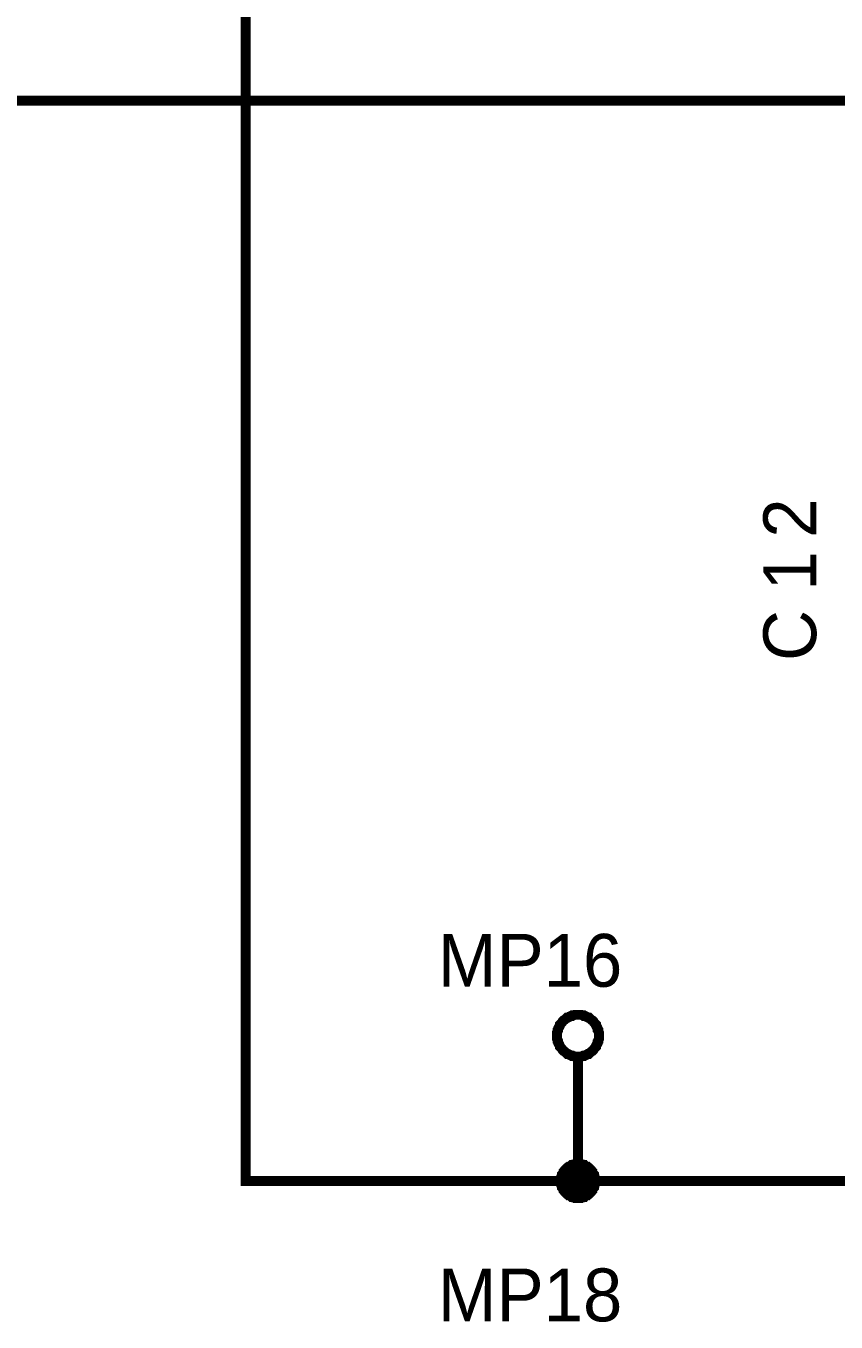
# Model space of a CAD drawing. Header units: millimetres. Extents: x 0 to 420, y 0 to 297.
# Drawn here: x 255.87 to 280.25, y 173.25 to 212.25 of the extents above; entities that cross this region are included whole.
import ezdxf

# ---------------------------------------------------------------- set-up
doc = ezdxf.new("R2010")
doc.units = ezdxf.units.MM
doc.layers.add('Sheet', color=255, linetype='Continuous')

msp = doc.modelspace()

# ---------------------------------------------------------------- linework, layer by layer
at = {"layer": 'Sheet'}
for points, const_width in [([(256.244, 244.989), (262.483, 244.989), (262.483, 177.495), (272.48, 177.495), (312.468, 177.495)], 0.3), ([(112.547, 204.999), (112.547, 210), (187.524, 210), (207.501, 210), (227.494, 210), (254.986, 210), (332.445, 210)], 0.3), ([(271.851, 181.866), (271.851, 181.899), (271.851, 181.932), (271.851, 181.965), (271.868, 181.999), (271.868, 182.032), (271.884, 182.048), (271.884, 182.081), (271.901, 182.115), (271.918, 182.131), (271.934, 182.164), (271.934, 182.197), (271.951, 182.214), (271.984, 182.247), (272, 182.264), (272.017, 182.297), (272.033, 182.313), (272.05, 182.33), (272.083, 182.346), (272.1, 182.363), (272.133, 182.396), (272.149, 182.413), (272.182, 182.413), (272.215, 182.429), (272.232, 182.446), (272.265, 182.462), (272.298, 182.462), (272.315, 182.479), (272.348, 182.479), (272.381, 182.495), (272.414, 182.495), (272.447, 182.495), (272.48, 182.495)], 0.3), ([(272.48, 182.495), (272.447, 182.495), (272.414, 182.495), (272.381, 182.495), (272.348, 182.479), (272.315, 182.479), (272.298, 182.462), (272.265, 182.462), (272.232, 182.446), (272.215, 182.429), (272.182, 182.413), (272.149, 182.413), (272.133, 182.396), (272.1, 182.363), (272.083, 182.346), (272.05, 182.33), (272.033, 182.313), (272.017, 182.297), (272, 182.264), (271.984, 182.247), (271.951, 182.214), (271.934, 182.197), (271.934, 182.164), (271.918, 182.131), (271.901, 182.115), (271.884, 182.081), (271.884, 182.048), (271.868, 182.032), (271.868, 181.999), (271.851, 181.965), (271.851, 181.932), (271.851, 181.899), (271.851, 181.866)], 0.3), ([(272.48, 182.495), (272.48, 182.495)], 0.3), ([(272.48, 182.495), (272.513, 182.495), (272.547, 182.495), (272.58, 182.495), (272.613, 182.479), (272.646, 182.479), (272.662, 182.462), (272.695, 182.462), (272.729, 182.446), (272.745, 182.429), (272.778, 182.413), (272.811, 182.413), (272.828, 182.396), (272.861, 182.363), (272.878, 182.346), (272.911, 182.33), (272.927, 182.313), (272.944, 182.297), (272.96, 182.264), (272.977, 182.247), (273.01, 182.214), (273.026, 182.197), (273.026, 182.164), (273.043, 182.131), (273.06, 182.115), (273.076, 182.081), (273.076, 182.048), (273.093, 182.032), (273.093, 181.999), (273.109, 181.965), (273.109, 181.932), (273.109, 181.899), (273.109, 181.866)], 0.3), ([(273.109, 181.866), (273.109, 181.899), (273.109, 181.932), (273.109, 181.965), (273.093, 181.999), (273.093, 182.032), (273.076, 182.048), (273.076, 182.081), (273.06, 182.115), (273.043, 182.131), (273.026, 182.164), (273.026, 182.197), (273.01, 182.214), (272.977, 182.247), (272.96, 182.264), (272.944, 182.297), (272.927, 182.313), (272.911, 182.33), (272.878, 182.346), (272.861, 182.363), (272.828, 182.396), (272.811, 182.413), (272.778, 182.413), (272.745, 182.429), (272.729, 182.446), (272.695, 182.462), (272.662, 182.462), (272.646, 182.479), (272.613, 182.479), (272.58, 182.495), (272.547, 182.495), (272.513, 182.495), (272.48, 182.495)], 0.3), ([(272.48, 181.237), (272.447, 181.237), (272.414, 181.237), (272.381, 181.237), (272.348, 181.253), (272.315, 181.253), (272.298, 181.27), (272.265, 181.27), (272.232, 181.287), (272.215, 181.303), (272.182, 181.32), (272.149, 181.32), (272.133, 181.336), (272.1, 181.369), (272.083, 181.386), (272.05, 181.402), (272.033, 181.419), (272.017, 181.436), (272, 181.469), (271.984, 181.485), (271.951, 181.518), (271.934, 181.535), (271.934, 181.568), (271.918, 181.601), (271.901, 181.618), (271.884, 181.651), (271.884, 181.684), (271.868, 181.701), (271.868, 181.734), (271.851, 181.767), (271.851, 181.8), (271.851, 181.833), (271.851, 181.866)], 0.3), ([(271.851, 181.866), (271.851, 181.866)], 0.3), ([(271.851, 181.866), (271.851, 181.833), (271.851, 181.8), (271.851, 181.767), (271.868, 181.734), (271.868, 181.701), (271.884, 181.684), (271.884, 181.651), (271.901, 181.618), (271.918, 181.601), (271.934, 181.568), (271.934, 181.535), (271.951, 181.518), (271.984, 181.485), (272, 181.469), (272.017, 181.436), (272.033, 181.419), (272.05, 181.402), (272.083, 181.386), (272.1, 181.369), (272.133, 181.336), (272.149, 181.32), (272.182, 181.32), (272.215, 181.303), (272.232, 181.287), (272.265, 181.27), (272.298, 181.27), (272.315, 181.253), (272.348, 181.253), (272.381, 181.237), (272.414, 181.237), (272.447, 181.237), (272.48, 181.237)], 0.3), ([(273.109, 181.866), (273.109, 181.833), (273.109, 181.8), (273.109, 181.767), (273.093, 181.734), (273.093, 181.701), (273.076, 181.684), (273.076, 181.651), (273.06, 181.618), (273.043, 181.601), (273.026, 181.568), (273.026, 181.535), (273.01, 181.518), (272.977, 181.485), (272.96, 181.469), (272.944, 181.436), (272.927, 181.419), (272.911, 181.402), (272.878, 181.386), (272.861, 181.369), (272.828, 181.336), (272.811, 181.32), (272.778, 181.32), (272.745, 181.303), (272.729, 181.287), (272.695, 181.27), (272.662, 181.27), (272.646, 181.253), (272.613, 181.253), (272.58, 181.237), (272.547, 181.237), (272.513, 181.237), (272.48, 181.237)], 0.3), ([(272.48, 181.237), (272.513, 181.237), (272.547, 181.237), (272.58, 181.237), (272.613, 181.253), (272.646, 181.253), (272.662, 181.27), (272.695, 181.27), (272.729, 181.287), (272.745, 181.303), (272.778, 181.32), (272.811, 181.32), (272.828, 181.336), (272.861, 181.369), (272.878, 181.386), (272.911, 181.402), (272.927, 181.419), (272.944, 181.436), (272.96, 181.469), (272.977, 181.485), (273.01, 181.518), (273.026, 181.535), (273.026, 181.568), (273.043, 181.601), (273.06, 181.618), (273.076, 181.651), (273.076, 181.684), (273.093, 181.701), (273.093, 181.734), (273.109, 181.767), (273.109, 181.8), (273.109, 181.833), (273.109, 181.866)], 0.3), ([(273.109, 181.866), (273.109, 181.866), (273.109, 181.866), (273.109, 181.866), (273.109, 181.866), (273.109, 181.866), (273.109, 181.866), (273.109, 181.866), (273.109, 181.866), (273.109, 181.866), (273.109, 181.866), (273.109, 181.866), (273.109, 181.866), (273.109, 181.866), (273.109, 181.866), (273.109, 181.866), (273.109, 181.866), (273.109, 181.866), (273.109, 181.866), (273.109, 181.866), (273.109, 181.866), (273.109, 181.866), (273.109, 181.866), (273.109, 181.866), (273.109, 181.866), (273.109, 181.866), (273.109, 181.866), (273.109, 181.866), (273.109, 181.866), (273.109, 181.866), (273.109, 181.866), (273.109, 181.866), (273.109, 181.866)], 0.3), ([(273.109, 181.866), (273.109, 181.866)], 0.3), ([(272.48, 181.237), (272.48, 179.995)], 0.3), ([(272.48, 181.237), (272.48, 181.237)], 0.3), ([(272.48, 177.495), (272.48, 179.995)], 0.3), ([(271.967, 177.495), (271.967, 177.528), (271.967, 177.544), (271.967, 177.577), (271.984, 177.594), (271.984, 177.627), (271.984, 177.644), (272, 177.677), (272, 177.693), (272.017, 177.71), (272.033, 177.743), (272.05, 177.76), (272.05, 177.776), (272.067, 177.793), (272.083, 177.826), (272.1, 177.842), (272.116, 177.859), (272.133, 177.875), (272.149, 177.892), (272.182, 177.909), (272.199, 177.925), (272.215, 177.925), (272.232, 177.942), (272.265, 177.958), (272.282, 177.975), (272.298, 177.975), (272.331, 177.991), (272.348, 177.991), (272.381, 177.991), (272.398, 178.008), (272.431, 178.008), (272.447, 178.008), (272.48, 178.008)], 0.3), ([(271.967, 177.495), (271.967, 177.528), (271.967, 177.544), (271.967, 177.577), (271.984, 177.594), (271.984, 177.627), (271.984, 177.644), (272, 177.677), (272, 177.693), (272.017, 177.71), (272.033, 177.743), (272.05, 177.76), (272.05, 177.776), (272.067, 177.793), (272.083, 177.826), (272.1, 177.842), (272.116, 177.859), (272.133, 177.875), (272.149, 177.892), (272.182, 177.909), (272.199, 177.925), (272.215, 177.925), (272.232, 177.942), (272.265, 177.958), (272.282, 177.975), (272.298, 177.975), (272.331, 177.991), (272.348, 177.991), (272.381, 177.991), (272.398, 178.008), (272.431, 178.008), (272.447, 178.008), (272.48, 178.008)], 0.3), ([(271.967, 177.495), (271.967, 177.528), (271.967, 177.544), (271.967, 177.577), (271.984, 177.594), (271.984, 177.627), (271.984, 177.644), (272, 177.677), (272, 177.693), (272.017, 177.71), (272.033, 177.743), (272.05, 177.76), (272.05, 177.776), (272.067, 177.793), (272.083, 177.826), (272.1, 177.842), (272.116, 177.859), (272.133, 177.875), (272.149, 177.892), (272.182, 177.909), (272.199, 177.925), (272.215, 177.925), (272.232, 177.942), (272.265, 177.958), (272.282, 177.975), (272.298, 177.975), (272.331, 177.991), (272.348, 177.991), (272.381, 177.991), (272.398, 178.008), (272.431, 178.008), (272.447, 178.008), (272.48, 178.008)], 0.3), ([(271.967, 177.495), (271.967, 177.528), (271.967, 177.544), (271.967, 177.577), (271.984, 177.594), (271.984, 177.627), (271.984, 177.644), (272, 177.677), (272, 177.693), (272.017, 177.71), (272.033, 177.743), (272.05, 177.76), (272.05, 177.776), (272.067, 177.793), (272.083, 177.826), (272.1, 177.842), (272.116, 177.859), (272.133, 177.875), (272.149, 177.892), (272.182, 177.909), (272.199, 177.925), (272.215, 177.925), (272.232, 177.942), (272.265, 177.958), (272.282, 177.975), (272.298, 177.975), (272.331, 177.991), (272.348, 177.991), (272.381, 177.991), (272.398, 178.008), (272.431, 178.008), (272.447, 178.008), (272.48, 178.008)], 0.3), ([(271.967, 177.495), (271.967, 177.528), (271.967, 177.544), (271.967, 177.577), (271.984, 177.594), (271.984, 177.627), (271.984, 177.644), (272, 177.677), (272, 177.693), (272.017, 177.71), (272.033, 177.743), (272.05, 177.76), (272.05, 177.776), (272.067, 177.793), (272.083, 177.826), (272.1, 177.842), (272.116, 177.859), (272.133, 177.875), (272.149, 177.892), (272.182, 177.909), (272.199, 177.925), (272.215, 177.925), (272.232, 177.942), (272.265, 177.958), (272.282, 177.975), (272.298, 177.975), (272.331, 177.991), (272.348, 177.991), (272.381, 177.991), (272.398, 178.008), (272.431, 178.008), (272.447, 178.008), (272.48, 178.008)], 0.0991), ([(271.967, 177.495), (271.967, 177.528), (271.967, 177.544), (271.967, 177.577), (271.984, 177.594), (271.984, 177.627), (271.984, 177.644), (272, 177.677), (272, 177.693), (272.017, 177.71), (272.033, 177.743), (272.05, 177.76), (272.05, 177.776), (272.067, 177.793), (272.083, 177.826), (272.1, 177.842), (272.116, 177.859), (272.133, 177.875), (272.149, 177.892), (272.182, 177.909), (272.199, 177.925), (272.215, 177.925), (272.232, 177.942), (272.265, 177.958), (272.282, 177.975), (272.298, 177.975), (272.331, 177.991), (272.348, 177.991), (272.381, 177.991), (272.398, 178.008), (272.431, 178.008), (272.447, 178.008), (272.48, 178.008)], 0.0991), ([(271.967, 177.495), (271.967, 177.528), (271.967, 177.544), (271.967, 177.577), (271.984, 177.594), (271.984, 177.627), (271.984, 177.644), (272, 177.677), (272, 177.693), (272.017, 177.71), (272.033, 177.743), (272.05, 177.76), (272.05, 177.776), (272.067, 177.793), (272.083, 177.826), (272.1, 177.842), (272.116, 177.859), (272.133, 177.875), (272.149, 177.892), (272.182, 177.909), (272.199, 177.925), (272.215, 177.925), (272.232, 177.942), (272.265, 177.958), (272.282, 177.975), (272.298, 177.975), (272.331, 177.991), (272.348, 177.991), (272.381, 177.991), (272.398, 178.008), (272.431, 178.008), (272.447, 178.008), (272.48, 178.008)], 0.0991), ([(271.967, 177.495), (271.967, 177.528), (271.967, 177.544), (271.967, 177.577), (271.984, 177.594), (271.984, 177.627), (271.984, 177.644), (272, 177.677), (272, 177.693), (272.017, 177.71), (272.033, 177.743), (272.05, 177.76), (272.05, 177.776), (272.067, 177.793), (272.083, 177.826), (272.1, 177.842), (272.116, 177.859), (272.133, 177.875), (272.149, 177.892), (272.182, 177.909), (272.199, 177.925), (272.215, 177.925), (272.232, 177.942), (272.265, 177.958), (272.282, 177.975), (272.298, 177.975), (272.331, 177.991), (272.348, 177.991), (272.381, 177.991), (272.398, 178.008), (272.431, 178.008), (272.447, 178.008), (272.48, 178.008)], 0.0991), ([(272.48, 178.008), (272.48, 178.008)], 0.3), ([(272.48, 178.008), (272.513, 178.008), (272.53, 178.008), (272.563, 178.008), (272.58, 177.991), (272.613, 177.991), (272.629, 177.991), (272.662, 177.975), (272.679, 177.975), (272.695, 177.958), (272.729, 177.942), (272.745, 177.925), (272.762, 177.925), (272.778, 177.909), (272.811, 177.892), (272.828, 177.875), (272.844, 177.859), (272.861, 177.842), (272.878, 177.826), (272.894, 177.793), (272.911, 177.776), (272.911, 177.76), (272.927, 177.743), (272.944, 177.71), (272.96, 177.693), (272.96, 177.677), (272.977, 177.644), (272.977, 177.627), (272.977, 177.594), (272.993, 177.577), (272.993, 177.544), (272.993, 177.528), (272.993, 177.495)], 0.3), ([(272.48, 178.008), (272.48, 178.008)], 0.3), ([(272.48, 178.008), (272.513, 178.008), (272.53, 178.008), (272.563, 178.008), (272.58, 177.991), (272.613, 177.991), (272.629, 177.991), (272.662, 177.975), (272.679, 177.975), (272.695, 177.958), (272.729, 177.942), (272.745, 177.925), (272.762, 177.925), (272.778, 177.909), (272.811, 177.892), (272.828, 177.875), (272.844, 177.859), (272.861, 177.842), (272.878, 177.826), (272.894, 177.793), (272.911, 177.776), (272.911, 177.76), (272.927, 177.743), (272.944, 177.71), (272.96, 177.693), (272.96, 177.677), (272.977, 177.644), (272.977, 177.627), (272.977, 177.594), (272.993, 177.577), (272.993, 177.544), (272.993, 177.528), (272.993, 177.495)], 0.3), ([(272.48, 178.008), (272.48, 178.008)], 0.3), ([(272.48, 178.008), (272.513, 178.008), (272.53, 178.008), (272.563, 178.008), (272.58, 177.991), (272.613, 177.991), (272.629, 177.991), (272.662, 177.975), (272.679, 177.975), (272.695, 177.958), (272.729, 177.942), (272.745, 177.925), (272.762, 177.925), (272.778, 177.909), (272.811, 177.892), (272.828, 177.875), (272.844, 177.859), (272.861, 177.842), (272.878, 177.826), (272.894, 177.793), (272.911, 177.776), (272.911, 177.76), (272.927, 177.743), (272.944, 177.71), (272.96, 177.693), (272.96, 177.677), (272.977, 177.644), (272.977, 177.627), (272.977, 177.594), (272.993, 177.577), (272.993, 177.544), (272.993, 177.528), (272.993, 177.495)], 0.3), ([(272.48, 178.008), (272.48, 178.008)], 0.3), ([(272.48, 178.008), (272.513, 178.008), (272.53, 178.008), (272.563, 178.008), (272.58, 177.991), (272.613, 177.991), (272.629, 177.991), (272.662, 177.975), (272.679, 177.975), (272.695, 177.958), (272.729, 177.942), (272.745, 177.925), (272.762, 177.925), (272.778, 177.909), (272.811, 177.892), (272.828, 177.875), (272.844, 177.859), (272.861, 177.842), (272.878, 177.826), (272.894, 177.793), (272.911, 177.776), (272.911, 177.76), (272.927, 177.743), (272.944, 177.71), (272.96, 177.693), (272.96, 177.677), (272.977, 177.644), (272.977, 177.627), (272.977, 177.594), (272.993, 177.577), (272.993, 177.544), (272.993, 177.528), (272.993, 177.495)], 0.3), ([(272.48, 178.008), (272.48, 178.008)], 0.0991), ([(272.48, 178.008), (272.513, 178.008), (272.53, 178.008), (272.563, 178.008), (272.58, 177.991), (272.613, 177.991), (272.629, 177.991), (272.662, 177.975), (272.679, 177.975), (272.695, 177.958), (272.729, 177.942), (272.745, 177.925), (272.762, 177.925), (272.778, 177.909), (272.811, 177.892), (272.828, 177.875), (272.844, 177.859), (272.861, 177.842), (272.878, 177.826), (272.894, 177.793), (272.911, 177.776), (272.911, 177.76), (272.927, 177.743), (272.944, 177.71), (272.96, 177.693), (272.96, 177.677), (272.977, 177.644), (272.977, 177.627), (272.977, 177.594), (272.993, 177.577), (272.993, 177.544), (272.993, 177.528), (272.993, 177.495)], 0.0991), ([(272.48, 178.008), (272.48, 178.008)], 0.0991), ([(272.48, 178.008), (272.513, 178.008), (272.53, 178.008), (272.563, 178.008), (272.58, 177.991), (272.613, 177.991), (272.629, 177.991), (272.662, 177.975), (272.679, 177.975), (272.695, 177.958), (272.729, 177.942), (272.745, 177.925), (272.762, 177.925), (272.778, 177.909), (272.811, 177.892), (272.828, 177.875), (272.844, 177.859), (272.861, 177.842), (272.878, 177.826), (272.894, 177.793), (272.911, 177.776), (272.911, 177.76), (272.927, 177.743), (272.944, 177.71), (272.96, 177.693), (272.96, 177.677), (272.977, 177.644), (272.977, 177.627), (272.977, 177.594), (272.993, 177.577), (272.993, 177.544), (272.993, 177.528), (272.993, 177.495)], 0.0991), ([(272.48, 178.008), (272.48, 178.008)], 0.0991), ([(272.48, 178.008), (272.513, 178.008), (272.53, 178.008), (272.563, 178.008), (272.58, 177.991), (272.613, 177.991), (272.629, 177.991), (272.662, 177.975), (272.679, 177.975), (272.695, 177.958), (272.729, 177.942), (272.745, 177.925), (272.762, 177.925), (272.778, 177.909), (272.811, 177.892), (272.828, 177.875), (272.844, 177.859), (272.861, 177.842), (272.878, 177.826), (272.894, 177.793), (272.911, 177.776), (272.911, 177.76), (272.927, 177.743), (272.944, 177.71), (272.96, 177.693), (272.96, 177.677), (272.977, 177.644), (272.977, 177.627), (272.977, 177.594), (272.993, 177.577), (272.993, 177.544), (272.993, 177.528), (272.993, 177.495)], 0.0991), ([(272.48, 178.008), (272.48, 178.008)], 0.0991), ([(272.48, 178.008), (272.513, 178.008), (272.53, 178.008), (272.563, 178.008), (272.58, 177.991), (272.613, 177.991), (272.629, 177.991), (272.662, 177.975), (272.679, 177.975), (272.695, 177.958), (272.729, 177.942), (272.745, 177.925), (272.762, 177.925), (272.778, 177.909), (272.811, 177.892), (272.828, 177.875), (272.844, 177.859), (272.861, 177.842), (272.878, 177.826), (272.894, 177.793), (272.911, 177.776), (272.911, 177.76), (272.927, 177.743), (272.944, 177.71), (272.96, 177.693), (272.96, 177.677), (272.977, 177.644), (272.977, 177.627), (272.977, 177.594), (272.993, 177.577), (272.993, 177.544), (272.993, 177.528), (272.993, 177.495)], 0.0991), ([(272.48, 176.981), (272.447, 176.981), (272.431, 176.981), (272.398, 176.981), (272.381, 176.998), (272.348, 176.998), (272.331, 176.998), (272.298, 177.014), (272.282, 177.014), (272.265, 177.031), (272.232, 177.048), (272.215, 177.064), (272.199, 177.064), (272.182, 177.081), (272.149, 177.097), (272.133, 177.114), (272.116, 177.13), (272.1, 177.147), (272.083, 177.163), (272.067, 177.197), (272.05, 177.213), (272.05, 177.23), (272.033, 177.246), (272.017, 177.279), (272, 177.296), (272, 177.312), (271.984, 177.346), (271.984, 177.362), (271.984, 177.395), (271.967, 177.412), (271.967, 177.445), (271.967, 177.461), (271.967, 177.495)], 0.3), ([(271.967, 177.495), (271.967, 177.495)], 0.3), ([(272.48, 176.981), (272.447, 176.981), (272.431, 176.981), (272.398, 176.981), (272.381, 176.998), (272.348, 176.998), (272.331, 176.998), (272.298, 177.014), (272.282, 177.014), (272.265, 177.031), (272.232, 177.048), (272.215, 177.064), (272.199, 177.064), (272.182, 177.081), (272.149, 177.097), (272.133, 177.114), (272.116, 177.13), (272.1, 177.147), (272.083, 177.163), (272.067, 177.197), (272.05, 177.213), (272.05, 177.23), (272.033, 177.246), (272.017, 177.279), (272, 177.296), (272, 177.312), (271.984, 177.346), (271.984, 177.362), (271.984, 177.395), (271.967, 177.412), (271.967, 177.445), (271.967, 177.461), (271.967, 177.495)], 0.3), ([(271.967, 177.495), (271.967, 177.495)], 0.3), ([(272.48, 176.981), (272.447, 176.981), (272.431, 176.981), (272.398, 176.981), (272.381, 176.998), (272.348, 176.998), (272.331, 176.998), (272.298, 177.014), (272.282, 177.014), (272.265, 177.031), (272.232, 177.048), (272.215, 177.064), (272.199, 177.064), (272.182, 177.081), (272.149, 177.097), (272.133, 177.114), (272.116, 177.13), (272.1, 177.147), (272.083, 177.163), (272.067, 177.197), (272.05, 177.213), (272.05, 177.23), (272.033, 177.246), (272.017, 177.279), (272, 177.296), (272, 177.312), (271.984, 177.346), (271.984, 177.362), (271.984, 177.395), (271.967, 177.412), (271.967, 177.445), (271.967, 177.461), (271.967, 177.495)], 0.3), ([(271.967, 177.495), (271.967, 177.495)], 0.3), ([(272.48, 176.981), (272.447, 176.981), (272.431, 176.981), (272.398, 176.981), (272.381, 176.998), (272.348, 176.998), (272.331, 176.998), (272.298, 177.014), (272.282, 177.014), (272.265, 177.031), (272.232, 177.048), (272.215, 177.064), (272.199, 177.064), (272.182, 177.081), (272.149, 177.097), (272.133, 177.114), (272.116, 177.13), (272.1, 177.147), (272.083, 177.163), (272.067, 177.197), (272.05, 177.213), (272.05, 177.23), (272.033, 177.246), (272.017, 177.279), (272, 177.296), (272, 177.312), (271.984, 177.346), (271.984, 177.362), (271.984, 177.395), (271.967, 177.412), (271.967, 177.445), (271.967, 177.461), (271.967, 177.495)], 0.3), ([(271.967, 177.495), (271.967, 177.495)], 0.3), ([(272.48, 176.981), (272.447, 176.981), (272.431, 176.981), (272.398, 176.981), (272.381, 176.998), (272.348, 176.998), (272.331, 176.998), (272.298, 177.014), (272.282, 177.014), (272.265, 177.031), (272.232, 177.048), (272.215, 177.064), (272.199, 177.064), (272.182, 177.081), (272.149, 177.097), (272.133, 177.114), (272.116, 177.13), (272.1, 177.147), (272.083, 177.163), (272.067, 177.197), (272.05, 177.213), (272.05, 177.23), (272.033, 177.246), (272.017, 177.279), (272, 177.296), (272, 177.312), (271.984, 177.346), (271.984, 177.362), (271.984, 177.395), (271.967, 177.412), (271.967, 177.445), (271.967, 177.461), (271.967, 177.495)], 0.0991), ([(271.967, 177.495), (271.967, 177.495)], 0.0991), ([(272.48, 176.981), (272.447, 176.981), (272.431, 176.981), (272.398, 176.981), (272.381, 176.998), (272.348, 176.998), (272.331, 176.998), (272.298, 177.014), (272.282, 177.014), (272.265, 177.031), (272.232, 177.048), (272.215, 177.064), (272.199, 177.064), (272.182, 177.081), (272.149, 177.097), (272.133, 177.114), (272.116, 177.13), (272.1, 177.147), (272.083, 177.163), (272.067, 177.197), (272.05, 177.213), (272.05, 177.23), (272.033, 177.246), (272.017, 177.279), (272, 177.296), (272, 177.312), (271.984, 177.346), (271.984, 177.362), (271.984, 177.395), (271.967, 177.412), (271.967, 177.445), (271.967, 177.461), (271.967, 177.495)], 0.0991), ([(271.967, 177.495), (271.967, 177.495)], 0.0991), ([(272.48, 176.981), (272.447, 176.981), (272.431, 176.981), (272.398, 176.981), (272.381, 176.998), (272.348, 176.998), (272.331, 176.998), (272.298, 177.014), (272.282, 177.014), (272.265, 177.031), (272.232, 177.048), (272.215, 177.064), (272.199, 177.064), (272.182, 177.081), (272.149, 177.097), (272.133, 177.114), (272.116, 177.13), (272.1, 177.147), (272.083, 177.163), (272.067, 177.197), (272.05, 177.213), (272.05, 177.23), (272.033, 177.246), (272.017, 177.279), (272, 177.296), (272, 177.312), (271.984, 177.346), (271.984, 177.362), (271.984, 177.395), (271.967, 177.412), (271.967, 177.445), (271.967, 177.461), (271.967, 177.495)], 0.0991), ([(271.967, 177.495), (271.967, 177.495)], 0.0991), ([(272.48, 176.981), (272.447, 176.981), (272.431, 176.981), (272.398, 176.981), (272.381, 176.998), (272.348, 176.998), (272.331, 176.998), (272.298, 177.014), (272.282, 177.014), (272.265, 177.031), (272.232, 177.048), (272.215, 177.064), (272.199, 177.064), (272.182, 177.081), (272.149, 177.097), (272.133, 177.114), (272.116, 177.13), (272.1, 177.147), (272.083, 177.163), (272.067, 177.197), (272.05, 177.213), (272.05, 177.23), (272.033, 177.246), (272.017, 177.279), (272, 177.296), (272, 177.312), (271.984, 177.346), (271.984, 177.362), (271.984, 177.395), (271.967, 177.412), (271.967, 177.445), (271.967, 177.461), (271.967, 177.495)], 0.0991), ([(271.967, 177.495), (271.967, 177.495)], 0.0991), ([(272.993, 177.495), (272.993, 177.461), (272.993, 177.445), (272.993, 177.412), (272.977, 177.395), (272.977, 177.362), (272.977, 177.346), (272.96, 177.312), (272.96, 177.296), (272.944, 177.279), (272.927, 177.246), (272.911, 177.23), (272.911, 177.213), (272.894, 177.197), (272.878, 177.163), (272.861, 177.147), (272.844, 177.13), (272.828, 177.114), (272.811, 177.097), (272.778, 177.081), (272.762, 177.064), (272.745, 177.064), (272.729, 177.048), (272.695, 177.031), (272.679, 177.014), (272.662, 177.014), (272.629, 176.998), (272.613, 176.998), (272.58, 176.998), (272.563, 176.981), (272.53, 176.981), (272.513, 176.981), (272.48, 176.981)], 0.3), ([(272.993, 177.495), (272.993, 177.461), (272.993, 177.445), (272.993, 177.412), (272.977, 177.395), (272.977, 177.362), (272.977, 177.346), (272.96, 177.312), (272.96, 177.296), (272.944, 177.279), (272.927, 177.246), (272.911, 177.23), (272.911, 177.213), (272.894, 177.197), (272.878, 177.163), (272.861, 177.147), (272.844, 177.13), (272.828, 177.114), (272.811, 177.097), (272.778, 177.081), (272.762, 177.064), (272.745, 177.064), (272.729, 177.048), (272.695, 177.031), (272.679, 177.014), (272.662, 177.014), (272.629, 176.998), (272.613, 176.998), (272.58, 176.998), (272.563, 176.981), (272.53, 176.981), (272.513, 176.981), (272.48, 176.981)], 0.3), ([(272.993, 177.495), (272.993, 177.461), (272.993, 177.445), (272.993, 177.412), (272.977, 177.395), (272.977, 177.362), (272.977, 177.346), (272.96, 177.312), (272.96, 177.296), (272.944, 177.279), (272.927, 177.246), (272.911, 177.23), (272.911, 177.213), (272.894, 177.197), (272.878, 177.163), (272.861, 177.147), (272.844, 177.13), (272.828, 177.114), (272.811, 177.097), (272.778, 177.081), (272.762, 177.064), (272.745, 177.064), (272.729, 177.048), (272.695, 177.031), (272.679, 177.014), (272.662, 177.014), (272.629, 176.998), (272.613, 176.998), (272.58, 176.998), (272.563, 176.981), (272.53, 176.981), (272.513, 176.981), (272.48, 176.981)], 0.3), ([(272.993, 177.495), (272.993, 177.461), (272.993, 177.445), (272.993, 177.412), (272.977, 177.395), (272.977, 177.362), (272.977, 177.346), (272.96, 177.312), (272.96, 177.296), (272.944, 177.279), (272.927, 177.246), (272.911, 177.23), (272.911, 177.213), (272.894, 177.197), (272.878, 177.163), (272.861, 177.147), (272.844, 177.13), (272.828, 177.114), (272.811, 177.097), (272.778, 177.081), (272.762, 177.064), (272.745, 177.064), (272.729, 177.048), (272.695, 177.031), (272.679, 177.014), (272.662, 177.014), (272.629, 176.998), (272.613, 176.998), (272.58, 176.998), (272.563, 176.981), (272.53, 176.981), (272.513, 176.981), (272.48, 176.981)], 0.3), ([(272.993, 177.495), (272.993, 177.461), (272.993, 177.445), (272.993, 177.412), (272.977, 177.395), (272.977, 177.362), (272.977, 177.346), (272.96, 177.312), (272.96, 177.296), (272.944, 177.279), (272.927, 177.246), (272.911, 177.23), (272.911, 177.213), (272.894, 177.197), (272.878, 177.163), (272.861, 177.147), (272.844, 177.13), (272.828, 177.114), (272.811, 177.097), (272.778, 177.081), (272.762, 177.064), (272.745, 177.064), (272.729, 177.048), (272.695, 177.031), (272.679, 177.014), (272.662, 177.014), (272.629, 176.998), (272.613, 176.998), (272.58, 176.998), (272.563, 176.981), (272.53, 176.981), (272.513, 176.981), (272.48, 176.981)], 0.0991), ([(272.993, 177.495), (272.993, 177.461), (272.993, 177.445), (272.993, 177.412), (272.977, 177.395), (272.977, 177.362), (272.977, 177.346), (272.96, 177.312), (272.96, 177.296), (272.944, 177.279), (272.927, 177.246), (272.911, 177.23), (272.911, 177.213), (272.894, 177.197), (272.878, 177.163), (272.861, 177.147), (272.844, 177.13), (272.828, 177.114), (272.811, 177.097), (272.778, 177.081), (272.762, 177.064), (272.745, 177.064), (272.729, 177.048), (272.695, 177.031), (272.679, 177.014), (272.662, 177.014), (272.629, 176.998), (272.613, 176.998), (272.58, 176.998), (272.563, 176.981), (272.53, 176.981), (272.513, 176.981), (272.48, 176.981)], 0.0991), ([(272.993, 177.495), (272.993, 177.461), (272.993, 177.445), (272.993, 177.412), (272.977, 177.395), (272.977, 177.362), (272.977, 177.346), (272.96, 177.312), (272.96, 177.296), (272.944, 177.279), (272.927, 177.246), (272.911, 177.23), (272.911, 177.213), (272.894, 177.197), (272.878, 177.163), (272.861, 177.147), (272.844, 177.13), (272.828, 177.114), (272.811, 177.097), (272.778, 177.081), (272.762, 177.064), (272.745, 177.064), (272.729, 177.048), (272.695, 177.031), (272.679, 177.014), (272.662, 177.014), (272.629, 176.998), (272.613, 176.998), (272.58, 176.998), (272.563, 176.981), (272.53, 176.981), (272.513, 176.981), (272.48, 176.981)], 0.0991), ([(272.993, 177.495), (272.993, 177.461), (272.993, 177.445), (272.993, 177.412), (272.977, 177.395), (272.977, 177.362), (272.977, 177.346), (272.96, 177.312), (272.96, 177.296), (272.944, 177.279), (272.927, 177.246), (272.911, 177.23), (272.911, 177.213), (272.894, 177.197), (272.878, 177.163), (272.861, 177.147), (272.844, 177.13), (272.828, 177.114), (272.811, 177.097), (272.778, 177.081), (272.762, 177.064), (272.745, 177.064), (272.729, 177.048), (272.695, 177.031), (272.679, 177.014), (272.662, 177.014), (272.629, 176.998), (272.613, 176.998), (272.58, 176.998), (272.563, 176.981), (272.53, 176.981), (272.513, 176.981), (272.48, 176.981)], 0.0991), ([(272.993, 177.495), (272.993, 177.495), (272.993, 177.495), (272.993, 177.495), (272.993, 177.495), (272.993, 177.495), (272.993, 177.495), (272.993, 177.495), (272.993, 177.495), (272.993, 177.495), (272.993, 177.495), (272.993, 177.495), (272.993, 177.495), (272.993, 177.495), (272.993, 177.495), (272.993, 177.495), (272.993, 177.495), (272.993, 177.495), (272.993, 177.495), (272.993, 177.495), (272.993, 177.495), (272.993, 177.495), (272.993, 177.495), (272.993, 177.495), (272.993, 177.495), (272.993, 177.495), (272.993, 177.495), (272.993, 177.495), (272.993, 177.495), (272.993, 177.495), (272.993, 177.495), (272.993, 177.495), (272.993, 177.495)], 0.3), ([(272.993, 177.495), (272.993, 177.495)], 0.3), ([(272.993, 177.495), (272.993, 177.495), (272.993, 177.495), (272.993, 177.495), (272.993, 177.495), (272.993, 177.495), (272.993, 177.495), (272.993, 177.495), (272.993, 177.495), (272.993, 177.495), (272.993, 177.495), (272.993, 177.495), (272.993, 177.495), (272.993, 177.495), (272.993, 177.495), (272.993, 177.495), (272.993, 177.495), (272.993, 177.495), (272.993, 177.495), (272.993, 177.495), (272.993, 177.495), (272.993, 177.495), (272.993, 177.495), (272.993, 177.495), (272.993, 177.495), (272.993, 177.495), (272.993, 177.495), (272.993, 177.495), (272.993, 177.495), (272.993, 177.495), (272.993, 177.495), (272.993, 177.495), (272.993, 177.495)], 0.3), ([(272.993, 177.495), (272.993, 177.495)], 0.3), ([(272.993, 177.495), (272.993, 177.495), (272.993, 177.495), (272.993, 177.495), (272.993, 177.495), (272.993, 177.495), (272.993, 177.495), (272.993, 177.495), (272.993, 177.495), (272.993, 177.495), (272.993, 177.495), (272.993, 177.495), (272.993, 177.495), (272.993, 177.495), (272.993, 177.495), (272.993, 177.495), (272.993, 177.495), (272.993, 177.495), (272.993, 177.495), (272.993, 177.495), (272.993, 177.495), (272.993, 177.495), (272.993, 177.495), (272.993, 177.495), (272.993, 177.495), (272.993, 177.495), (272.993, 177.495), (272.993, 177.495), (272.993, 177.495), (272.993, 177.495), (272.993, 177.495), (272.993, 177.495), (272.993, 177.495)], 0.3), ([(272.993, 177.495), (272.993, 177.495)], 0.3), ([(272.993, 177.495), (272.993, 177.495), (272.993, 177.495), (272.993, 177.495), (272.993, 177.495), (272.993, 177.495), (272.993, 177.495), (272.993, 177.495), (272.993, 177.495), (272.993, 177.495), (272.993, 177.495), (272.993, 177.495), (272.993, 177.495), (272.993, 177.495), (272.993, 177.495), (272.993, 177.495), (272.993, 177.495), (272.993, 177.495), (272.993, 177.495), (272.993, 177.495), (272.993, 177.495), (272.993, 177.495), (272.993, 177.495), (272.993, 177.495), (272.993, 177.495), (272.993, 177.495), (272.993, 177.495), (272.993, 177.495), (272.993, 177.495), (272.993, 177.495), (272.993, 177.495), (272.993, 177.495), (272.993, 177.495)], 0.3), ([(272.993, 177.495), (272.993, 177.495)], 0.3), ([(272.993, 177.495), (272.993, 177.495), (272.993, 177.495), (272.993, 177.495), (272.993, 177.495), (272.993, 177.495), (272.993, 177.495), (272.993, 177.495), (272.993, 177.495), (272.993, 177.495), (272.993, 177.495), (272.993, 177.495), (272.993, 177.495), (272.993, 177.495), (272.993, 177.495), (272.993, 177.495), (272.993, 177.495), (272.993, 177.495), (272.993, 177.495), (272.993, 177.495), (272.993, 177.495), (272.993, 177.495), (272.993, 177.495), (272.993, 177.495), (272.993, 177.495), (272.993, 177.495), (272.993, 177.495), (272.993, 177.495), (272.993, 177.495), (272.993, 177.495), (272.993, 177.495), (272.993, 177.495), (272.993, 177.495)], 0.0991), ([(272.993, 177.495), (272.993, 177.495)], 0.0991), ([(272.993, 177.495), (272.993, 177.495), (272.993, 177.495), (272.993, 177.495), (272.993, 177.495), (272.993, 177.495), (272.993, 177.495), (272.993, 177.495), (272.993, 177.495), (272.993, 177.495), (272.993, 177.495), (272.993, 177.495), (272.993, 177.495), (272.993, 177.495), (272.993, 177.495), (272.993, 177.495), (272.993, 177.495), (272.993, 177.495), (272.993, 177.495), (272.993, 177.495), (272.993, 177.495), (272.993, 177.495), (272.993, 177.495), (272.993, 177.495), (272.993, 177.495), (272.993, 177.495), (272.993, 177.495), (272.993, 177.495), (272.993, 177.495), (272.993, 177.495), (272.993, 177.495), (272.993, 177.495), (272.993, 177.495)], 0.0991), ([(272.993, 177.495), (272.993, 177.495)], 0.0991), ([(272.993, 177.495), (272.993, 177.495), (272.993, 177.495), (272.993, 177.495), (272.993, 177.495), (272.993, 177.495), (272.993, 177.495), (272.993, 177.495), (272.993, 177.495), (272.993, 177.495), (272.993, 177.495), (272.993, 177.495), (272.993, 177.495), (272.993, 177.495), (272.993, 177.495), (272.993, 177.495), (272.993, 177.495), (272.993, 177.495), (272.993, 177.495), (272.993, 177.495), (272.993, 177.495), (272.993, 177.495), (272.993, 177.495), (272.993, 177.495), (272.993, 177.495), (272.993, 177.495), (272.993, 177.495), (272.993, 177.495), (272.993, 177.495), (272.993, 177.495), (272.993, 177.495), (272.993, 177.495), (272.993, 177.495)], 0.0991), ([(272.993, 177.495), (272.993, 177.495)], 0.0991), ([(272.993, 177.495), (272.993, 177.495), (272.993, 177.495), (272.993, 177.495), (272.993, 177.495), (272.993, 177.495), (272.993, 177.495), (272.993, 177.495), (272.993, 177.495), (272.993, 177.495), (272.993, 177.495), (272.993, 177.495), (272.993, 177.495), (272.993, 177.495), (272.993, 177.495), (272.993, 177.495), (272.993, 177.495), (272.993, 177.495), (272.993, 177.495), (272.993, 177.495), (272.993, 177.495), (272.993, 177.495), (272.993, 177.495), (272.993, 177.495), (272.993, 177.495), (272.993, 177.495), (272.993, 177.495), (272.993, 177.495), (272.993, 177.495), (272.993, 177.495), (272.993, 177.495), (272.993, 177.495), (272.993, 177.495)], 0.0991), ([(272.993, 177.495), (272.993, 177.495)], 0.0991)]:
    msp.add_lwpolyline(points, dxfattribs=dict(at, const_width=const_width))
at = {"layer": 'Sheet', "const_width": 0.508}
msp.add_lwpolyline([(272.246, 177.5, 1), (272.754, 177.5, 1)], format="xyb", close=True, dxfattribs=at)

# ---------------------------------------------------------------- texts
at = {"layer": 'Sheet'}
for s, p in [('2', (279.647, 196.852)), ('1', (279.647, 195.262)), ('C', (279.647, 193.143))]:
    msp.add_text(s, height=1.59, rotation=90, dxfattribs=at).set_placement(p)
for s, p in [('MP16', (268.26, 183.34)), ('MP18', (268.26, 173.272))]:
    msp.add_text(s, height=1.5897, dxfattribs=at).set_placement(p)

doc.saveas('drawing.dxf')
